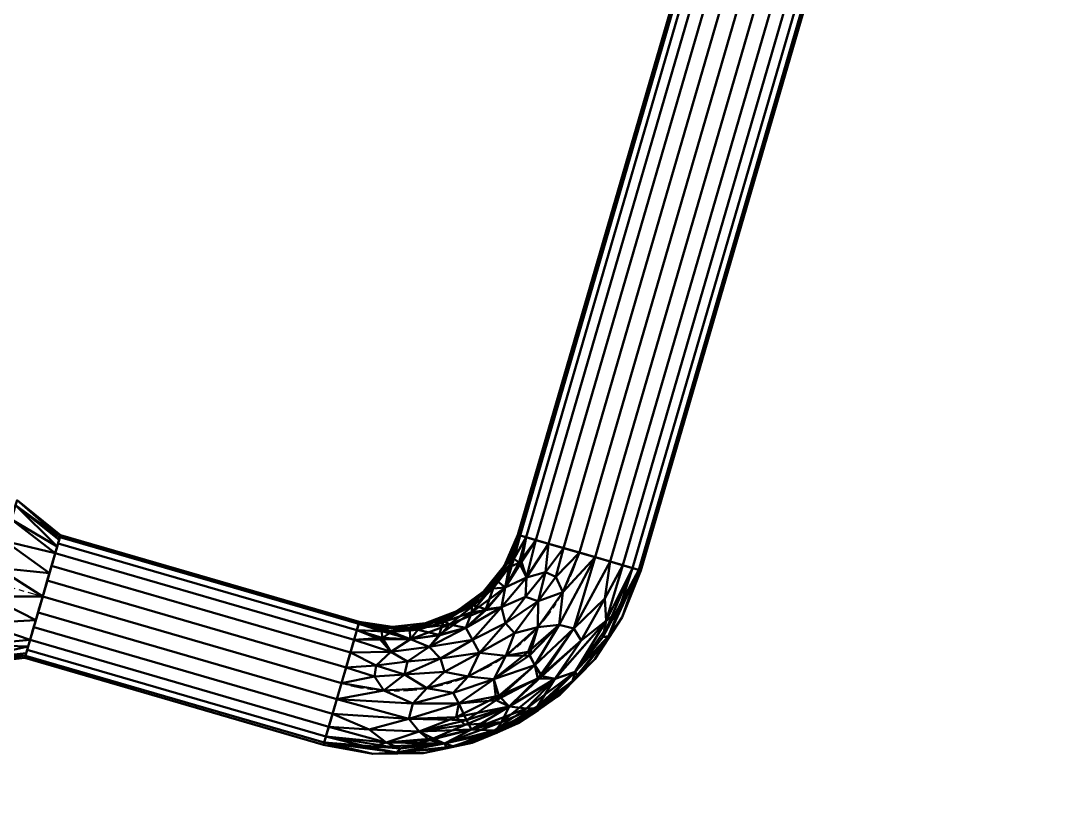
# Model space of a CAD drawing. Header units: inches. Extents: x -1654 to 1344, y -1538 to 36.
# Drawn here: x 78.47 to 127.56, y -528.77 to -491.46 of the extents above; entities that cross this region are included whole.
import ezdxf

# ---------------------------------------------------------------- set-up
doc = ezdxf.new("R2010")
doc.units = ezdxf.units.IN
doc.header["$MEASUREMENT"] = 0
doc.linetypes.add('Center', pattern=[1.25, 0.25, -0.1875, 0.625, -0.1875])
doc.layers.add('M-HVAC-DUCT', color=1, linetype='Center', lineweight=30)
doc.layers.add('M-HVAC-DUCT-SA', color=1, linetype='Continuous', lineweight=50)

# ---------------------------------------------------------------- blocks, each defined once
blk = doc.blocks.new('Round Transition - Angle - 45 Degree-838110-_3D_')
at = {"layer": 'M-HVAC-DUCT', "color": 8, "linetype": 'Continuous', "lineweight": 50}
mesh = blk.add_polyface(dxfattribs=at)
corners = [(0, -4), (0, -3.759, 1.368), (0, -3.064, 2.571), (0, -2, 3.464), (0, -0.695, 3.939), (0, 0.695, 3.939), (0, 2, 3.464), (0, 3.064, 2.571), (0, 3.759, 1.368), (0, 4), (0, 3.759, -1.368), (0, 3.064, -2.571), (0, 2, -3.464), (0, 0.695, -3.939), (0, -0.695, -3.939), (0, -2, -3.464), (0, -3.064, -2.571), (0, -3.759, -1.368)]
mesh.append_faces([[corners[k] for k in face] for face in [(8, 5, 6, 7), (16, 14, 15), (10, 8, 9)]], dxfattribs={"vtx0": -1, "color": 8})
mesh.append_faces([[corners[k] for k in face] for face in [(5, 17, 3, 4)]], dxfattribs={"vtx0": -1, "vtx1": -1, "color": 8})
mesh.append_faces([[corners[k] for k in face] for face in [(5, 8, 16, 17)]], dxfattribs={"vtx0": -1, "vtx1": -1, "vtx3": -1, "color": 8})
mesh.append_faces([[corners[k] for k in face] for face in [(8, 10, 11, 16)]], dxfattribs={"vtx0": -1, "vtx2": -1, "vtx3": -1, "color": 8})
mesh.append_faces([[corners[k] for k in face] for face in [(2, 3, 17)]], dxfattribs={"vtx1": -1, "vtx2": -1, "color": 8})
mesh.append_faces([[corners[k] for k in face] for face in [(11, 12, 14, 16)]], dxfattribs={"vtx1": -1, "vtx2": -1, "vtx3": -1, "color": 8})
mesh.append_faces([[corners[k] for k in face] for face in [(12, 13, 14)]], dxfattribs={"vtx2": -1, "color": 8})
mesh.append_faces([[corners[k] for k in face] for face in [(17, 0, 1, 2)]], dxfattribs={"vtx3": -1, "color": 8})
mesh = blk.add_polyface(dxfattribs=at)
corners = [(0, -4), (0, -3.759, -1.368), (0, -3.064, -2.571), (0, -2, -3.464), (0, -0.695, -3.939), (0, 0.695, -3.939), (0, 2, -3.464), (0, 3.064, -2.571), (0, 3.759, -1.368), (0, 4), (2.414, 3), (2.414, 2.772, -1.148), (2.414, 2.121, -2.121), (2.414, 1.148, -2.772), (2.414, 0, -3), (2.414, -1.148, -2.772), (2.414, -2.121, -2.121), (2.414, -2.772, -1.148), (2.414, -3), (2.414, 2.886, -0.574), (2.414, 1.635, -2.446), (2.414, 2.446, -1.635), (2.414, 0.574, -2.886), (2.414, -0.574, -2.886), (2.414, -2.886, -0.574), (2.414, -1.635, -2.446), (2.414, -2.446, -1.635)]
mesh.append_faces([[corners[k] for k in face] for face in [(0, 24, 18), (19, 9, 10)]], dxfattribs={"vtx0": -1, "color": 8})
mesh.append_faces([[corners[k] for k in face] for face in [(9, 19, 8), (8, 21, 7), (21, 8, 11), (17, 1, 26), (4, 15, 3), (2, 26, 1), (3, 16, 2)]], dxfattribs={"vtx0": -1, "vtx1": -1, "color": 8})
mesh.append_faces([[corners[k] for k in face] for face in [(12, 6, 7), (13, 5, 6), (2, 16, 26), (1, 17, 24), (24, 0, 1), (14, 4, 5)]], dxfattribs={"vtx0": -1, "vtx2": -1, "color": 8})
mesh.append_faces([[corners[k] for k in face] for face in [(6, 12, 20, 13), (3, 15, 25, 16), (4, 14, 23, 15)]], dxfattribs={"vtx0": -1, "vtx3": -1, "color": 8})
mesh.append_faces([[corners[k] for k in face] for face in [(22, 14, 5, 13), (19, 11, 8), (21, 12, 7)]], dxfattribs={"vtx1": -1, "vtx2": -1, "color": 8})
mesh = blk.add_polyface(dxfattribs=at)
corners = [(0, 4), (0, 3.759, 1.368), (0, 3.064, 2.571), (0, 2, 3.464), (0, 0.695, 3.939), (0, -0.695, 3.939), (0, -2, 3.464), (0, -3.064, 2.571), (0, -3.759, 1.368), (0, -4), (2.414, -3), (2.414, -2.772, 1.148), (2.414, -2.121, 2.121), (2.414, -1.148, 2.772), (2.414, 0, 3), (2.414, 1.148, 2.772), (2.414, 2.121, 2.121), (2.414, 2.772, 1.148), (2.414, 3), (2.414, -2.886, 0.574), (2.414, -1.635, 2.446), (2.414, -2.446, 1.635), (2.414, -0.574, 2.886), (2.414, 0.574, 2.886), (2.414, 2.886, 0.574), (2.414, 1.635, 2.446), (2.414, 2.446, 1.635)]
mesh.append_faces([[corners[k] for k in face] for face in [(0, 24, 18), (19, 9, 10)]], dxfattribs={"vtx0": -1, "color": 8})
mesh.append_faces([[corners[k] for k in face] for face in [(9, 19, 8), (8, 21, 7), (21, 8, 11), (17, 1, 26), (4, 15, 3), (2, 26, 1), (3, 16, 2)]], dxfattribs={"vtx0": -1, "vtx1": -1, "color": 8})
mesh.append_faces([[corners[k] for k in face] for face in [(12, 6, 7), (13, 5, 6), (2, 16, 26), (1, 17, 24), (24, 0, 1), (14, 4, 5)]], dxfattribs={"vtx0": -1, "vtx2": -1, "color": 8})
mesh.append_faces([[corners[k] for k in face] for face in [(6, 12, 20, 13), (3, 15, 25, 16), (4, 14, 23, 15)]], dxfattribs={"vtx0": -1, "vtx3": -1, "color": 8})
mesh.append_faces([[corners[k] for k in face] for face in [(22, 14, 5, 13), (19, 11, 8), (21, 12, 7)]], dxfattribs={"vtx1": -1, "vtx2": -1, "color": 8})
mesh = blk.add_polyface(dxfattribs=at)
corners = [(2.414, -3), (2.414, -2.772, -1.148), (2.414, -2.121, -2.121), (2.414, -1.148, -2.772), (2.414, 0, -3), (2.414, 1.148, -2.772), (2.414, 2.121, -2.121), (2.414, 2.772, -1.148), (2.414, 3), (2.414, 2.772, 1.148), (2.414, 2.121, 2.121), (2.414, 1.148, 2.772), (2.414, 0, 3), (2.414, -1.148, 2.772), (2.414, -2.121, 2.121), (2.414, -2.772, 1.148)]
mesh.append_faces([[corners[k] for k in face] for face in [(7, 0, 3, 4)]], dxfattribs={"vtx0": -1, "vtx1": -1, "vtx3": -1, "color": 8})
mesh.append_faces([[corners[k] for k in face] for face in [(13, 14, 7)]], dxfattribs={"vtx1": -1, "vtx2": -1, "color": 8})
mesh.append_faces([[corners[k] for k in face] for face in [(12, 13, 7, 8)]], dxfattribs={"vtx1": -1, "vtx3": -1, "color": 8})
mesh.append_faces([[corners[k] for k in face] for face in [(8, 9, 10), (5, 6, 7, 4)]], dxfattribs={"vtx2": -1, "color": 8})
mesh.append_faces([[corners[k] for k in face] for face in [(10, 11, 12, 8), (14, 15, 0, 7)]], dxfattribs={"vtx2": -1, "vtx3": -1, "color": 8})
mesh.append_faces([[corners[k] for k in face] for face in [(0, 1, 2, 3)]], dxfattribs={"vtx3": -1, "color": 8})
blk = doc.blocks.new('Round Elbow - 1_5 D-838089-_3D_')
at = {"layer": 'M-HVAC-DUCT', "color": 8, "linetype": 'Continuous', "lineweight": 50}
mesh = blk.add_polyface(dxfattribs=at)
corners = [(-3, 9), (-3.204, 7.447), (-3.804, 6), (-4.757, 4.757), (-6, 3.804), (-7.447, 3.204), (-9, 3), (-9, 2.898, 0.776), (-9, 2.598, 1.5), (-9, 2.121, 2.121), (-9, 1.5, 2.598), (-9, 0.776, 2.898), (-9, 0, 3), (-6.997, 0.226, 3), (-5.095, 0.891, 3), (-3.389, 1.964, 3), (-1.964, 3.389, 3), (-0.891, 5.095, 3), (-0.226, 6.997, 3), (0, 9, 3), (-0.776, 9, 2.898), (-1.5, 9, 2.598), (-2.121, 9, 2.121), (-2.598, 9, 1.5), (-2.898, 9, 0.776), (-4.129, 4.129, 2.131), (-2.408, 4.858, 2.743), (-4.858, 2.408, 2.743), (-2.886, 6.463, 1.826), (-6.463, 2.886, 1.826), (-4.079, 5.224, 1.085), (-6.648, 3.322, 0.923), (-3.178, 3.178, 2.901), (-1.228, 6.28, 2.901), (-6.28, 1.228, 2.901), (-2.061, 7.182, 2.38), (-2.975, 7.421, 1.148), (-7.182, 2.061, 2.38), (-5.292, 4.168, 0.732), (-1.864, 4.516, 2.945), (-4.516, 1.864, 2.945), (-4.914, 4.068, 1.505), (-2.79, 5.524, 2.335), (-5.524, 2.79, 2.335), (-7.861, 2.877, 1.148), (-7.762, 2.577, 1.718), (-3.674, 3.674, 2.616), (-3.402, 6.681, 0.591), (-7.901, 3.048, 0.559), (-2.483, 7.835, 1.826), (-3.057, 7.83, 0.582), (-3.404, 6.254, 1.16), (-1.261, 7.675, 2.772), (-1.848, 6.312, 2.674), (-7.675, 1.261, 2.772), (-6.312, 1.848, 2.674), (-0.741, 7.601, 2.935), (-7.601, 0.741, 2.935), (-3.94, 5.678, 0.561), (-4.548, 4.869, 0.659), (-3.468, 5.23, 1.919), (-5.183, 3.463, 1.956)]
mesh.append_faces([[corners[k] for k in face] for face in [(17, 39, 16), (5, 31, 4), (7, 48, 6), (8, 44, 7), (20, 56, 19), (6, 48, 5), (0, 50, 24), (19, 56, 18), (12, 57, 11), (3, 58, 2)]], dxfattribs={"vtx0": -1, "vtx1": -1, "color": 8})
mesh.append_faces([[corners[k] for k in face] for face in [(60, 41, 25), (43, 29, 37), (34, 14, 40), (30, 38, 41), (11, 57, 54), (44, 29, 31), (44, 45, 29), (29, 45, 37), (52, 53, 33), (44, 48, 7), (20, 52, 56), (26, 39, 33), (32, 46, 27), (40, 32, 27), (52, 33, 56), (57, 34, 54), (42, 35, 28), (36, 50, 47), (47, 51, 36), (46, 32, 26), (4, 31, 38), (22, 49, 35), (53, 42, 26), (38, 59, 3), (42, 60, 25), (28, 49, 36), (55, 37, 54), (16, 39, 32), (1, 47, 50), (37, 55, 43), (41, 31, 29), (58, 59, 30), (33, 39, 17), (32, 39, 26), (32, 40, 15), (34, 40, 27), (31, 41, 38), (61, 29, 43), (60, 42, 28), (46, 42, 25), (46, 43, 27), (41, 61, 25), (44, 8, 45), (48, 31, 5), (37, 45, 9), (42, 46, 26), (43, 46, 25), (2, 58, 47), (47, 58, 51), (31, 48, 44), (36, 49, 23), (35, 49, 28), (36, 24, 50), (60, 51, 30), (28, 36, 51), (21, 35, 52), (53, 52, 35), (42, 53, 35), (26, 33, 53), (55, 54, 34), (37, 10, 54), (34, 27, 55), (43, 55, 27), (33, 18, 56), (13, 34, 57), (51, 58, 30), (3, 59, 58), (38, 30, 59), (51, 60, 28), (41, 60, 30), (29, 61, 41), (43, 25, 61)]], dxfattribs={"vtx0": -1, "vtx1": -1, "vtx2": -1, "color": 8})
mesh.append_faces([[corners[k] for k in face] for face in [(34, 13, 14), (57, 12, 13), (52, 20, 21), (40, 14, 15), (49, 22, 23), (54, 10, 11)]], dxfattribs={"vtx0": -1, "vtx2": -1, "color": 8})
mesh.append_faces([[corners[k] for k in face] for face in [(15, 16, 32), (3, 4, 38), (9, 10, 37), (23, 24, 36), (17, 18, 33), (21, 22, 35), (0, 1, 50), (1, 2, 47), (8, 9, 45)]], dxfattribs={"vtx1": -1, "vtx2": -1, "color": 8})
mesh = blk.add_polyface(dxfattribs=at)
corners = [(0, 9, -3), (-0.226, 6.997, -3), (-0.891, 5.095, -3), (-1.964, 3.389, -3), (-3.389, 1.964, -3), (-5.095, 0.891, -3), (-6.997, 0.226, -3), (-9, 0, -3), (-9, 0.776, -2.898), (-9, 1.5, -2.598), (-9, 2.121, -2.121), (-9, 2.598, -1.5), (-9, 2.898, -0.776), (-9, 3), (-7.447, 3.204), (-6, 3.804), (-4.757, 4.757), (-3.804, 6), (-3.204, 7.447), (-3, 9), (-2.898, 9, -0.776), (-2.598, 9, -1.5), (-2.121, 9, -2.121), (-1.5, 9, -2.598), (-0.776, 9, -2.898), (-4.129, 4.129, -2.131), (-4.858, 2.408, -2.743), (-2.408, 4.858, -2.743), (-6.463, 2.886, -1.826), (-2.886, 6.463, -1.826), (-5.224, 4.079, -1.085), (-3.322, 6.648, -0.923), (-6.28, 1.228, -2.901), (-3.178, 3.178, -2.901), (-1.228, 6.28, -2.901), (-7.182, 2.061, -2.38), (-7.421, 2.975, -1.148), (-2.061, 7.182, -2.38), (-4.168, 5.292, -0.732), (-4.516, 1.864, -2.945), (-1.864, 4.516, -2.945), (-4.068, 4.914, -1.505), (-5.524, 2.79, -2.335), (-2.79, 5.524, -2.335), (-2.877, 7.861, -1.148), (-2.577, 7.762, -1.718), (-3.674, 3.674, -2.616), (-6.681, 3.402, -0.591), (-3.048, 7.901, -0.559), (-7.835, 2.483, -1.826), (-7.83, 3.057, -0.582), (-6.254, 3.404, -1.16), (-7.675, 1.261, -2.772), (-6.312, 1.848, -2.674), (-1.261, 7.675, -2.772), (-1.848, 6.312, -2.674), (-7.601, 0.741, -2.935), (-0.741, 7.601, -2.935), (-5.678, 3.94, -0.561), (-4.869, 4.548, -0.659), (-5.23, 3.468, -1.919), (-3.463, 5.183, -1.956)]
mesh.append_faces([[corners[k] for k in face] for face in [(5, 39, 4), (10, 35, 9), (21, 44, 20), (20, 48, 19), (4, 33, 3), (18, 31, 17), (3, 40, 2), (2, 34, 1), (19, 48, 18), (13, 50, 12), (7, 56, 6), (0, 57, 24), (16, 58, 15)]], dxfattribs={"vtx0": -1, "vtx1": -1, "color": 8})
mesh.append_faces([[corners[k] for k in face] for face in [(44, 48, 20), (43, 29, 37), (30, 38, 41), (50, 47, 36), (36, 28, 49), (10, 49, 35), (42, 26, 53), (38, 59, 16), (42, 35, 28), (39, 33, 4), (56, 52, 32), (26, 39, 32), (33, 46, 27), (24, 57, 54), (47, 51, 36), (44, 45, 29), (42, 60, 25), (31, 44, 29), (17, 31, 38), (57, 34, 54), (60, 41, 25), (34, 2, 40), (8, 52, 56), (55, 37, 54), (45, 37, 29), (46, 33, 26), (14, 47, 50), (27, 40, 33), (52, 53, 32), (37, 55, 43), (41, 31, 29), (58, 59, 30), (32, 39, 5), (33, 39, 26), (33, 40, 3), (34, 40, 27), (31, 41, 38), (61, 29, 43), (60, 42, 28), (46, 42, 25), (46, 43, 27), (41, 61, 25), (44, 21, 45), (48, 31, 18), (37, 45, 22), (42, 46, 26), (43, 46, 25), (15, 58, 47), (47, 58, 51), (31, 48, 44), (36, 49, 11), (35, 49, 28), (36, 12, 50), (60, 51, 30), (28, 36, 51), (9, 35, 52), (53, 52, 35), (42, 53, 35), (26, 32, 53), (55, 54, 34), (37, 23, 54), (34, 27, 55), (43, 55, 27), (32, 6, 56), (1, 34, 57), (51, 58, 30), (16, 59, 58), (38, 30, 59), (51, 60, 28), (41, 60, 30), (29, 61, 41), (43, 25, 61)]], dxfattribs={"vtx0": -1, "vtx1": -1, "vtx2": -1, "color": 8})
mesh.append_faces([[corners[k] for k in face] for face in [(54, 23, 24), (52, 8, 9), (37, 22, 23)]], dxfattribs={"vtx0": -1, "vtx2": -1, "color": 8})
mesh.append_faces([[corners[k] for k in face] for face in [(13, 14, 50), (10, 11, 49), (7, 8, 56), (16, 17, 38), (5, 6, 32), (11, 12, 36), (0, 1, 57), (14, 15, 47), (21, 22, 45)]], dxfattribs={"vtx1": -1, "vtx2": -1, "color": 8})
mesh = blk.add_polyface(dxfattribs=at)
corners = [(3, 9), (2.769, 6.659), (2.087, 4.408), (0.978, 2.333), (-0.515, 0.515), (-2.333, -0.978), (-4.408, -2.087), (-6.659, -2.769), (-9, -3), (-9, -2.898, -0.776), (-9, -2.598, -1.5), (-9, -2.121, -2.121), (-9, -1.5, -2.598), (-9, -0.776, -2.898), (-9, 0, -3), (-6.997, 0.226, -3), (-5.095, 0.891, -3), (-3.389, 1.964, -3), (-1.964, 3.389, -3), (-0.891, 5.095, -3), (-0.226, 6.997, -3), (0, 9, -3), (0.776, 9, -2.898), (1.5, 9, -2.598), (2.121, 9, -2.121), (2.598, 9, -1.5), (2.898, 9, -0.776), (-1.144, 1.144, -2.132), (-0.528, 3.347, -2.756), (1.366, 3.578, -1.311), (-3.578, -1.366, -1.311), (-3.448, 0.63, -2.813), (-4.864, -1.149, -2.272), (1.222, 5.068, -2.278), (0.032, 5.48, -2.919), (0.206, 1.465, -0.781), (2.406, 5.62, -0.781), (-5.62, -2.406, -0.781), (-2.189, 2.189, -2.933), (-5.527, 0.015, -2.933), (-5.5, -0.721, -2.688), (-6.209, -2.086, -1.757), (2.101, 6.275, -1.759), (0.749, 5.511, -2.677), (-0.346, 1.289, -1.512), (0.556, 2.995, -1.943), (-0.075, 2.941, -2.41), (-1.822, 1.265, -2.567), (-2.883, -0.026, -2.318), (-2.546, -0.388, -1.81), (-1.509, -0.123, -1.066), (-3.118, -1.376, -0.656), (-1.368, -0.205, -0.502), (-3.848, 1.029, -2.96), (-7.144, -1.726, -2.334), (1.742, 7.266, -2.337), (1.547, 3.397, -0.583), (-1.002, 3.868, -2.958), (-5.483, -2.165, -1.296), (2.523, 6.874, -1.272), (-4.286, -1.41, -1.762)]
mesh.append_faces([[corners[k] for k in face] for face in [(15, 13, 14), (22, 20, 21)]], dxfattribs={"vtx0": -1, "color": 8})
mesh.append_faces([[corners[k] for k in face] for face in [(18, 38, 17), (11, 41, 10), (24, 55, 23), (16, 39, 15), (12, 54, 11), (13, 40, 12), (6, 51, 5), (5, 52, 4), (17, 53, 16), (3, 56, 2), (26, 59, 25)]], dxfattribs={"vtx0": -1, "vtx1": -1, "color": 8})
mesh.append_faces([[corners[k] for k in face] for face in [(38, 53, 17), (26, 1, 36), (29, 42, 59), (16, 53, 39), (7, 9, 37), (39, 31, 40), (54, 40, 32), (13, 15, 39), (58, 10, 41), (35, 44, 29), (37, 51, 6), (59, 26, 36), (51, 30, 50), (47, 48, 31), (33, 46, 43), (31, 39, 53), (47, 38, 28), (47, 28, 46), (5, 51, 52), (38, 57, 28), (29, 44, 45), (43, 28, 34), (48, 49, 32), (20, 22, 34), (50, 52, 51), (55, 42, 33), (56, 29, 36), (56, 36, 2), (33, 45, 46), (31, 48, 40), (56, 3, 35), (13, 39, 40), (19, 34, 57), (49, 44, 50), (11, 54, 41), (60, 32, 49), (37, 58, 30), (59, 42, 25), (45, 42, 29), (22, 43, 34), (55, 43, 23), (50, 44, 35), (45, 44, 27), (46, 45, 27), (45, 33, 42), (47, 46, 27), (46, 28, 43), (48, 47, 27), (47, 31, 38), (49, 48, 27), (40, 48, 32), (44, 49, 27), (49, 30, 60), (35, 4, 52), (49, 50, 30), (37, 30, 51), (35, 52, 50), (31, 53, 38), (40, 54, 12), (41, 54, 32), (42, 55, 24), (43, 55, 33), (29, 56, 35), (28, 57, 34), (18, 57, 38), (58, 37, 9), (60, 58, 41), (29, 59, 36), (58, 60, 30), (32, 60, 41)]], dxfattribs={"vtx0": -1, "vtx1": -1, "vtx2": -1, "color": 8})
mesh.append_faces([[corners[k] for k in face] for face in [(58, 9, 10), (42, 24, 25), (34, 19, 20), (36, 1, 2)]], dxfattribs={"vtx0": -1, "vtx2": -1, "color": 8})
mesh.append_faces([[corners[k] for k in face] for face in [(0, 1, 26)]], dxfattribs={"vtx1": -1, "color": 8})
mesh.append_faces([[corners[k] for k in face] for face in [(18, 19, 57), (6, 7, 37), (22, 23, 43), (3, 4, 35)]], dxfattribs={"vtx1": -1, "vtx2": -1, "color": 8})
mesh.append_faces([[corners[k] for k in face] for face in [(7, 8, 9)]], dxfattribs={"vtx2": -1, "color": 8})
mesh = blk.add_polyface(dxfattribs=at)
corners = [(0, 9, 3), (-0.226, 6.997, 3), (-0.891, 5.095, 3), (-1.964, 3.389, 3), (-3.389, 1.964, 3), (-5.095, 0.891, 3), (-6.997, 0.226, 3), (-9, 0, 3), (-9, -0.776, 2.898), (-9, -1.5, 2.598), (-9, -2.121, 2.121), (-9, -2.598, 1.5), (-9, -2.898, 0.776), (-9, -3), (-6.659, -2.769), (-4.408, -2.087), (-2.333, -0.978), (-0.515, 0.515), (0.978, 2.333), (2.087, 4.408), (2.769, 6.659), (3, 9), (2.898, 9, 0.776), (2.598, 9, 1.5), (2.121, 9, 2.121), (1.5, 9, 2.598), (0.776, 9, 2.898), (-1.144, 1.144, 2.132), (-0.528, 3.347, 2.756), (-3.578, -1.366, 1.311), (1.366, 3.578, 1.311), (-3.448, 0.63, 2.813), (-4.864, -1.149, 2.272), (1.222, 5.068, 2.278), (0.032, 5.48, 2.919), (-1.465, -0.206, 0.781), (-5.62, -2.406, 0.781), (2.406, 5.62, 0.781), (-2.189, 2.189, 2.933), (-5.527, 0.015, 2.933), (-5.5, -0.721, 2.688), (-6.209, -2.086, 1.757), (2.101, 6.275, 1.759), (0.749, 5.511, 2.677), (-1.289, 0.346, 1.512), (-3.398, -0.03, 2.521), (-1.752, 1.498, 2.636), (-0.213, 2.781, 2.426), (0.544, 2.994, 1.954), (-2.886, -0.26, 2.146), (-4.15, -1.284, 1.839), (0.123, 1.509, 1.066), (1.376, 3.118, 0.656), (0.205, 1.368, 0.502), (-3.848, 1.029, 2.96), (-7.144, -1.726, 2.334), (1.742, 7.266, 2.337), (-3.397, -1.547, 0.583), (-0.903, 3.719, 2.925), (-6.866, -2.52, 1.275), (2.167, 5.495, 1.299)]
mesh.append_faces([[corners[k] for k in face] for face in [(14, 12, 13)]], dxfattribs={"vtx0": -1, "color": 8})
mesh.append_faces([[corners[k] for k in face] for face in [(2, 34, 1), (24, 42, 23), (25, 56, 24), (5, 54, 4), (3, 58, 2), (26, 43, 25), (19, 52, 18), (18, 53, 17), (16, 57, 15), (12, 59, 11)]], dxfattribs={"vtx0": -1, "vtx1": -1, "color": 8})
mesh.append_faces([[corners[k] for k in face] for face in [(24, 56, 42), (59, 12, 36), (36, 15, 57), (16, 35, 57), (39, 40, 31), (40, 45, 31), (26, 1, 34), (38, 54, 31), (31, 45, 46), (28, 47, 43), (26, 34, 43), (47, 28, 46), (29, 36, 57), (32, 45, 40), (55, 41, 32), (35, 44, 29), (19, 37, 52), (33, 47, 48), (6, 8, 39), (42, 60, 23), (30, 51, 52), (50, 44, 49), (38, 58, 3), (29, 41, 59), (48, 44, 51), (46, 38, 31), (20, 22, 37), (28, 43, 34), (54, 5, 39), (12, 14, 36), (34, 58, 28), (52, 51, 53), (8, 40, 39), (18, 52, 53), (55, 40, 9), (59, 41, 11), (32, 50, 49), (48, 42, 33), (37, 60, 30), (56, 43, 33), (51, 44, 35), (49, 27, 45), (49, 45, 32), (46, 28, 38), (45, 27, 46), (47, 46, 27), (48, 47, 27), (43, 47, 33), (44, 48, 27), (42, 48, 30), (32, 41, 50), (44, 27, 49), (41, 29, 50), (44, 50, 29), (35, 17, 53), (48, 51, 30), (37, 30, 52), (35, 53, 51), (31, 54, 39), (4, 54, 38), (41, 55, 10), (40, 55, 32), (43, 56, 25), (42, 56, 33), (29, 57, 35), (2, 58, 34), (38, 28, 58), (29, 59, 36), (60, 37, 22), (42, 30, 60)]], dxfattribs={"vtx0": -1, "vtx1": -1, "vtx2": -1, "color": 8})
mesh.append_faces([[corners[k] for k in face] for face in [(36, 14, 15), (39, 5, 6), (60, 22, 23)]], dxfattribs={"vtx0": -1, "vtx2": -1, "color": 8})
mesh.append_faces([[corners[k] for k in face] for face in [(7, 8, 6), (0, 1, 26)]], dxfattribs={"vtx1": -1, "color": 8})
mesh.append_faces([[corners[k] for k in face] for face in [(16, 17, 35), (19, 20, 37), (9, 10, 55), (10, 11, 41), (3, 4, 38), (8, 9, 40)]], dxfattribs={"vtx1": -1, "vtx2": -1, "color": 8})
mesh.append_faces([[corners[k] for k in face] for face in [(20, 21, 22)]], dxfattribs={"vtx2": -1, "color": 8})
mesh = blk.add_polyface(dxfattribs=at)
corners = [(0, 9, 3), (0.776, 9, 2.898), (1.5, 9, 2.598), (2.121, 9, 2.121), (2.598, 9, 1.5), (2.898, 9, 0.776), (3, 9), (2.898, 9, -0.776), (2.598, 9, -1.5), (2.121, 9, -2.121), (1.5, 9, -2.598), (0.776, 9, -2.898), (0, 9, -3), (-0.776, 9, -2.898), (-1.5, 9, -2.598), (-2.121, 9, -2.121), (-2.598, 9, -1.5), (-2.898, 9, -0.776), (-3, 9), (-2.898, 9, 0.776), (-2.598, 9, 1.5), (-2.121, 9, 2.121), (-1.5, 9, 2.598), (-0.776, 9, 2.898)]
mesh.append_faces([[corners[k] for k in face] for face in [(15, 13, 14), (10, 8, 9)]], dxfattribs={"vtx0": -1, "color": 8})
mesh.append_faces([[corners[k] for k in face] for face in [(20, 16, 17, 19)]], dxfattribs={"vtx0": -1, "vtx2": -1, "color": 8})
mesh.append_faces([[corners[k] for k in face] for face in [(6, 10, 11, 12), (12, 23, 0, 1), (12, 1, 2, 3)]], dxfattribs={"vtx0": -1, "vtx3": -1, "color": 8})
mesh.append_faces([[corners[k] for k in face] for face in [(18, 19, 17)]], dxfattribs={"vtx1": -1, "color": 8})
mesh.append_faces([[corners[k] for k in face] for face in [(5, 6, 12, 4), (22, 23, 12, 21), (3, 4, 12)]], dxfattribs={"vtx1": -1, "vtx2": -1, "color": 8})
mesh.append_faces([[corners[k] for k in face] for face in [(15, 16, 20, 13)]], dxfattribs={"vtx1": -1, "vtx2": -1, "vtx3": -1, "color": 8})
mesh.append_faces([[corners[k] for k in face] for face in [(12, 13, 20, 21)]], dxfattribs={"vtx1": -1, "vtx3": -1, "color": 8})
mesh.append_faces([[corners[k] for k in face] for face in [(6, 7, 8, 10)]], dxfattribs={"vtx2": -1, "vtx3": -1, "color": 8})
mesh = blk.add_polyface(dxfattribs=at)
corners = [(-9, 0, 3), (-9, 0.776, 2.898), (-9, 1.5, 2.598), (-9, 2.121, 2.121), (-9, 2.598, 1.5), (-9, 2.898, 0.776), (-9, 3), (-9, 2.898, -0.776), (-9, 2.598, -1.5), (-9, 2.121, -2.121), (-9, 1.5, -2.598), (-9, 0.776, -2.898), (-9, 0, -3), (-9, -0.776, -2.898), (-9, -1.5, -2.598), (-9, -2.121, -2.121), (-9, -2.598, -1.5), (-9, -2.898, -0.776), (-9, -3), (-9, -2.898, 0.776), (-9, -2.598, 1.5), (-9, -2.121, 2.121), (-9, -1.5, 2.598), (-9, -0.776, 2.898)]
mesh.append_faces([[corners[k] for k in face] for face in [(7, 4, 5, 6)]], dxfattribs={"vtx0": -1, "color": 8})
mesh.append_faces([[corners[k] for k in face] for face in [(4, 12, 3)]], dxfattribs={"vtx0": -1, "vtx1": -1, "color": 8})
mesh.append_faces([[corners[k] for k in face] for face in [(12, 1, 2, 3), (12, 19, 20, 21)]], dxfattribs={"vtx0": -1, "vtx3": -1, "color": 8})
mesh.append_faces([[corners[k] for k in face] for face in [(10, 11, 9)]], dxfattribs={"vtx1": -1, "color": 8})
mesh.append_faces([[corners[k] for k in face] for face in [(8, 9, 4, 7), (0, 1, 12, 23), (22, 23, 12, 21)]], dxfattribs={"vtx1": -1, "vtx2": -1, "color": 8})
mesh.append_faces([[corners[k] for k in face] for face in [(11, 12, 4, 9)]], dxfattribs={"vtx1": -1, "vtx2": -1, "vtx3": -1, "color": 8})
mesh.append_faces([[corners[k] for k in face] for face in [(18, 19, 12, 13)]], dxfattribs={"vtx1": -1, "vtx3": -1, "color": 8})
mesh.append_faces([[corners[k] for k in face] for face in [(14, 15, 16, 13)]], dxfattribs={"vtx2": -1, "color": 8})
mesh.append_faces([[corners[k] for k in face] for face in [(16, 17, 18, 13)]], dxfattribs={"vtx2": -1, "vtx3": -1, "color": 8})

msp = doc.modelspace()

# ---------------------------------------------------------------- linework, layer by layer
at = {"layer": 'M-HVAC-DUCT', "color": 5}
for p, q in [((104.651, -516.413, 1304), (124.68, -447.515, 1304)), ((104.651, -516.413, 1304), (124.68, -447.515, 1304)), ((77.172, -517.797, 1304), (79.49, -518.471, 1304)), ((79.49, -518.471, 1304), (93.496, -522.542, 1304)), ((79.49, -518.471, 1304), (93.496, -522.542, 1304))]:
    msp.add_line(p, q, dxfattribs=at)
msp.add_arc((96.009, -513.9, 1304), 9, 253.7901, 343.7901, dxfattribs=at)

# ---------------------------------------------------------------- block references
at = {"layer": 'M-HVAC-DUCT-SA', "color": 8, "rotation": 343.7901312840834}
for name, p in [('Round Transition - Angle - 45 Degree-838110-_3D_', (77.172, -517.797, 1304)), ('Round Elbow - 1_5 D-838089-_3D_', (102.139, -525.055, 1304))]:
    msp.add_blockref(name, p, dxfattribs=at)

# ---------------------------------------------------------------- meshes
at = {"layer": 'M-HVAC-DUCT-SA', "color": 8}
mesh = msp.add_polyface(dxfattribs=at)
corners = [(101.77, -515.575, 1304), (101.868, -515.604, 1304.776), (102.156, -515.687, 1305.5), (102.614, -515.82, 1306.121), (103.211, -515.994, 1306.598), (103.905, -516.196, 1306.898), (104.651, -516.413, 1307), (124.68, -447.515, 1307), (123.935, -447.298, 1306.898), (123.24, -447.096, 1306.598), (122.643, -446.923, 1306.121), (122.186, -446.79, 1305.5), (121.898, -446.706, 1304.776), (121.8, -446.677, 1304)]
mesh.append_faces([[corners[k] for k in face] for face in [(7, 8, 5, 6)]], dxfattribs={"vtx1": -1, "color": 8})
mesh.append_faces([[corners[k] for k in face] for face in [(8, 9, 4, 5), (3, 4, 9, 10), (11, 12, 1, 2), (2, 3, 10, 11)]], dxfattribs={"vtx1": -1, "vtx3": -1, "color": 8})
mesh.append_faces([[corners[k] for k in face] for face in [(12, 13, 0, 1)]], dxfattribs={"vtx3": -1, "color": 8})
mesh = msp.add_polyface(dxfattribs=at)
corners = [(104.651, -516.413, 1301), (103.905, -516.196, 1301.102), (103.211, -515.994, 1301.402), (102.614, -515.82, 1301.879), (102.156, -515.687, 1302.5), (101.868, -515.604, 1303.224), (101.77, -515.575, 1304), (121.8, -446.677, 1304), (121.898, -446.706, 1303.224), (122.186, -446.79, 1302.5), (122.643, -446.923, 1301.879), (123.24, -447.096, 1301.402), (123.935, -447.298, 1301.102), (124.68, -447.515, 1301)]
mesh.append_faces([[corners[k] for k in face] for face in [(7, 8, 5, 6)]], dxfattribs={"vtx1": -1, "color": 8})
mesh.append_faces([[corners[k] for k in face] for face in [(8, 9, 4, 5), (3, 4, 9, 10), (11, 12, 1, 2), (2, 3, 10, 11)]], dxfattribs={"vtx1": -1, "vtx3": -1, "color": 8})
mesh.append_faces([[corners[k] for k in face] for face in [(12, 13, 0, 1)]], dxfattribs={"vtx3": -1, "color": 8})
mesh = msp.add_polyface(dxfattribs=at)
corners = [(104.651, -516.413, 1307), (105.397, -516.629, 1306.898), (106.091, -516.831, 1306.598), (106.688, -517.005, 1306.121), (107.146, -517.138, 1305.5), (107.434, -517.221, 1304.776), (107.532, -517.25, 1304), (127.561, -448.352, 1304), (127.463, -448.324, 1304.776), (127.175, -448.24, 1305.5), (126.717, -448.107, 1306.121), (126.121, -447.934, 1306.598), (125.426, -447.732, 1306.898), (124.68, -447.515, 1307)]
mesh.append_faces([[corners[k] for k in face] for face in [(8, 9, 4, 5), (3, 4, 9, 10), (11, 12, 1, 2), (2, 3, 10, 11)]], dxfattribs={"vtx1": -1, "vtx3": -1, "color": 8})
mesh.append_faces([[corners[k] for k in face] for face in [(6, 7, 8, 5)]], dxfattribs={"vtx2": -1, "color": 8})
mesh.append_faces([[corners[k] for k in face] for face in [(12, 13, 0, 1)]], dxfattribs={"vtx3": -1, "color": 8})
mesh = msp.add_polyface(dxfattribs=at)
corners = [(107.532, -517.25, 1304), (107.434, -517.221, 1303.224), (107.146, -517.138, 1302.5), (106.688, -517.005, 1301.879), (106.091, -516.831, 1301.402), (105.397, -516.629, 1301.102), (104.651, -516.413, 1301), (124.68, -447.515, 1301), (125.426, -447.732, 1301.102), (126.121, -447.934, 1301.402), (126.717, -448.107, 1301.879), (127.175, -448.24, 1302.5), (127.463, -448.324, 1303.224), (127.561, -448.352, 1304)]
mesh.append_faces([[corners[k] for k in face] for face in [(7, 8, 5, 6)]], dxfattribs={"vtx1": -1, "color": 8})
mesh.append_faces([[corners[k] for k in face] for face in [(8, 9, 4, 5), (3, 4, 9, 10), (11, 12, 1, 2), (2, 3, 10, 11)]], dxfattribs={"vtx1": -1, "vtx3": -1, "color": 8})
mesh.append_faces([[corners[k] for k in face] for face in [(12, 13, 0, 1)]], dxfattribs={"vtx3": -1, "color": 8})
mesh = msp.add_polyface(dxfattribs=at)
corners = [(78.653, -521.351, 1304), (78.681, -521.253, 1304.776), (78.765, -520.965, 1305.5), (78.898, -520.508, 1306.121), (79.072, -519.911, 1306.598), (79.274, -519.216, 1306.898), (79.49, -518.471, 1307), (79.707, -517.725, 1306.898), (79.909, -517.03, 1306.598), (80.083, -516.434, 1306.121), (80.216, -515.976, 1305.5), (80.299, -515.688, 1304.776), (80.328, -515.59, 1304), (80.299, -515.688, 1303.224), (80.216, -515.976, 1302.5), (80.083, -516.434, 1301.879), (79.909, -517.03, 1301.402), (79.707, -517.725, 1301.102), (79.49, -518.471, 1301), (79.274, -519.216, 1301.102), (79.072, -519.911, 1301.402), (78.898, -520.508, 1301.879), (78.765, -520.965, 1302.5), (78.681, -521.253, 1303.224)]
mesh.append_faces([[corners[k] for k in face] for face in [(12, 10, 11)]], dxfattribs={"vtx0": -1, "color": 8})
mesh.append_faces([[corners[k] for k in face] for face in [(4, 16, 20, 0), (16, 4, 8, 12)]], dxfattribs={"vtx0": -1, "vtx1": -1, "vtx2": -1, "vtx3": -1, "color": 8})
mesh.append_faces([[corners[k] for k in face] for face in [(23, 0, 22), (3, 4, 2), (5, 6, 4), (17, 18, 16)]], dxfattribs={"vtx1": -1, "color": 8})
mesh.append_faces([[corners[k] for k in face] for face in [(12, 13, 14)]], dxfattribs={"vtx2": -1, "color": 8})
mesh.append_faces([[corners[k] for k in face] for face in [(20, 21, 22, 0), (18, 19, 20, 16), (0, 1, 2, 4), (14, 15, 16, 12), (6, 7, 8, 4), (8, 9, 10, 12)]], dxfattribs={"vtx2": -1, "vtx3": -1, "color": 8})
mesh = msp.add_polyface(dxfattribs=at)
corners = [(80.328, -515.59, 1304), (80.299, -515.688, 1304.776), (80.216, -515.976, 1305.5), (80.083, -516.434, 1306.121), (79.909, -517.03, 1306.598), (79.707, -517.725, 1306.898), (79.49, -518.471, 1307), (93.496, -522.542, 1307), (93.713, -521.797, 1306.898), (93.915, -521.102, 1306.598), (94.088, -520.505, 1306.121), (94.222, -520.048, 1305.5), (94.305, -519.76, 1304.776), (94.334, -519.662, 1304)]
mesh.append_faces([[corners[k] for k in face] for face in [(7, 8, 5, 6)]], dxfattribs={"vtx1": -1, "color": 8})
mesh.append_faces([[corners[k] for k in face] for face in [(8, 9, 4, 5), (3, 4, 9, 10), (11, 12, 1, 2), (2, 3, 10, 11)]], dxfattribs={"vtx1": -1, "vtx3": -1, "color": 8})
mesh.append_faces([[corners[k] for k in face] for face in [(12, 13, 0, 1)]], dxfattribs={"vtx3": -1, "color": 8})
mesh = msp.add_polyface(dxfattribs=at)
corners = [(79.49, -518.471, 1301), (79.707, -517.725, 1301.102), (79.909, -517.03, 1301.402), (80.083, -516.434, 1301.879), (80.216, -515.976, 1302.5), (80.299, -515.688, 1303.224), (80.328, -515.59, 1304), (94.334, -519.662, 1304), (94.305, -519.76, 1303.224), (94.222, -520.048, 1302.5), (94.088, -520.505, 1301.879), (93.915, -521.102, 1301.402), (93.713, -521.797, 1301.102), (93.496, -522.542, 1301)]
mesh.append_faces([[corners[k] for k in face] for face in [(7, 8, 5, 6)]], dxfattribs={"vtx1": -1, "color": 8})
mesh.append_faces([[corners[k] for k in face] for face in [(8, 9, 4, 5), (3, 4, 9, 10), (11, 12, 1, 2), (2, 3, 10, 11)]], dxfattribs={"vtx1": -1, "vtx3": -1, "color": 8})
mesh.append_faces([[corners[k] for k in face] for face in [(12, 13, 0, 1)]], dxfattribs={"vtx3": -1, "color": 8})
mesh = msp.add_polyface(dxfattribs=at)
corners = [(107.532, -517.25, 1304), (107.434, -517.221, 1304.776), (107.146, -517.138, 1305.5), (106.688, -517.005, 1306.121), (106.091, -516.831, 1306.598), (105.397, -516.629, 1306.898), (104.651, -516.413, 1307), (103.905, -516.196, 1306.898), (103.211, -515.994, 1306.598), (102.614, -515.82, 1306.121), (102.156, -515.687, 1305.5), (101.868, -515.604, 1304.776), (101.77, -515.575, 1304), (101.868, -515.604, 1303.224), (102.156, -515.687, 1302.5), (102.614, -515.82, 1301.879), (103.211, -515.994, 1301.402), (103.905, -516.196, 1301.102), (104.651, -516.413, 1301), (105.397, -516.629, 1301.102), (106.091, -516.831, 1301.402), (106.688, -517.005, 1301.879), (107.146, -517.138, 1302.5), (107.434, -517.221, 1303.224)]
mesh.append_faces([[corners[k] for k in face] for face in [(20, 8, 16, 18), (12, 16, 8, 10), (4, 8, 20, 0)]], dxfattribs={"vtx0": -1, "vtx1": -1, "vtx2": -1, "vtx3": -1, "color": 8})
mesh.append_faces([[corners[k] for k in face] for face in [(17, 18, 16), (19, 20, 18), (21, 22, 20), (9, 10, 8), (3, 4, 2)]], dxfattribs={"vtx1": -1, "color": 8})
mesh.append_faces([[corners[k] for k in face] for face in [(12, 13, 14), (4, 5, 6), (10, 11, 12)]], dxfattribs={"vtx2": -1, "color": 8})
mesh.append_faces([[corners[k] for k in face] for face in [(14, 15, 16, 12), (22, 23, 0, 20), (6, 7, 8, 4), (0, 1, 2, 4)]], dxfattribs={"vtx2": -1, "vtx3": -1, "color": 8})
mesh = msp.add_polyface(dxfattribs=at)
corners = [(79.49, -518.471, 1307), (79.274, -519.216, 1306.898), (79.072, -519.911, 1306.598), (78.898, -520.508, 1306.121), (78.765, -520.965, 1305.5), (78.681, -521.253, 1304.776), (78.653, -521.351, 1304), (92.659, -525.423, 1304), (92.687, -525.325, 1304.776), (92.771, -525.037, 1305.5), (92.904, -524.579, 1306.121), (93.078, -523.983, 1306.598), (93.28, -523.288, 1306.898), (93.496, -522.542, 1307)]
mesh.append_faces([[corners[k] for k in face] for face in [(8, 9, 4, 5), (3, 4, 9, 10), (11, 12, 1, 2), (2, 3, 10, 11)]], dxfattribs={"vtx1": -1, "vtx3": -1, "color": 8})
mesh.append_faces([[corners[k] for k in face] for face in [(6, 7, 8, 5)]], dxfattribs={"vtx2": -1, "color": 8})
mesh.append_faces([[corners[k] for k in face] for face in [(12, 13, 0, 1)]], dxfattribs={"vtx3": -1, "color": 8})
mesh = msp.add_polyface(dxfattribs=at)
corners = [(78.653, -521.351, 1304), (78.681, -521.253, 1303.224), (78.765, -520.965, 1302.5), (78.898, -520.508, 1301.879), (79.072, -519.911, 1301.402), (79.274, -519.216, 1301.102), (79.49, -518.471, 1301), (93.496, -522.542, 1301), (93.28, -523.288, 1301.102), (93.078, -523.983, 1301.402), (92.904, -524.579, 1301.879), (92.771, -525.037, 1302.5), (92.687, -525.325, 1303.224), (92.659, -525.423, 1304)]
mesh.append_faces([[corners[k] for k in face] for face in [(7, 8, 5, 6)]], dxfattribs={"vtx1": -1, "color": 8})
mesh.append_faces([[corners[k] for k in face] for face in [(8, 9, 4, 5), (3, 4, 9, 10), (11, 12, 1, 2), (2, 3, 10, 11)]], dxfattribs={"vtx1": -1, "vtx3": -1, "color": 8})
mesh.append_faces([[corners[k] for k in face] for face in [(12, 13, 0, 1)]], dxfattribs={"vtx3": -1, "color": 8})
mesh = msp.add_polyface(dxfattribs=at)
corners = [(92.659, -525.423, 1304), (92.687, -525.325, 1303.224), (92.771, -525.037, 1302.5), (92.904, -524.579, 1301.879), (93.078, -523.983, 1301.402), (93.28, -523.288, 1301.102), (93.496, -522.542, 1301), (93.713, -521.797, 1301.102), (93.915, -521.102, 1301.402), (94.088, -520.505, 1301.879), (94.222, -520.048, 1302.5), (94.305, -519.76, 1303.224), (94.334, -519.662, 1304), (94.305, -519.76, 1304.776), (94.222, -520.048, 1305.5), (94.088, -520.505, 1306.121), (93.915, -521.102, 1306.598), (93.713, -521.797, 1306.898), (93.496, -522.542, 1307), (93.28, -523.288, 1306.898), (93.078, -523.983, 1306.598), (92.904, -524.579, 1306.121), (92.771, -525.037, 1305.5), (92.687, -525.325, 1304.776)]
mesh.append_faces([[corners[k] for k in face] for face in [(4, 2, 3), (22, 20, 21), (10, 8, 9), (18, 16, 17), (8, 6, 7)]], dxfattribs={"vtx0": -1, "color": 8})
mesh.append_faces([[corners[k] for k in face] for face in [(4, 8, 20, 0), (16, 20, 8, 12)]], dxfattribs={"vtx0": -1, "vtx1": -1, "vtx2": -1, "vtx3": -1, "color": 8})
mesh.append_faces([[corners[k] for k in face] for face in [(13, 14, 12)]], dxfattribs={"vtx1": -1, "color": 8})
mesh.append_faces([[corners[k] for k in face] for face in [(0, 1, 2, 4), (4, 5, 6, 8), (22, 23, 0, 20), (18, 19, 20, 16), (10, 11, 12, 8), (14, 15, 16, 12)]], dxfattribs={"vtx2": -1, "vtx3": -1, "color": 8})

doc.saveas('drawing.dxf')
